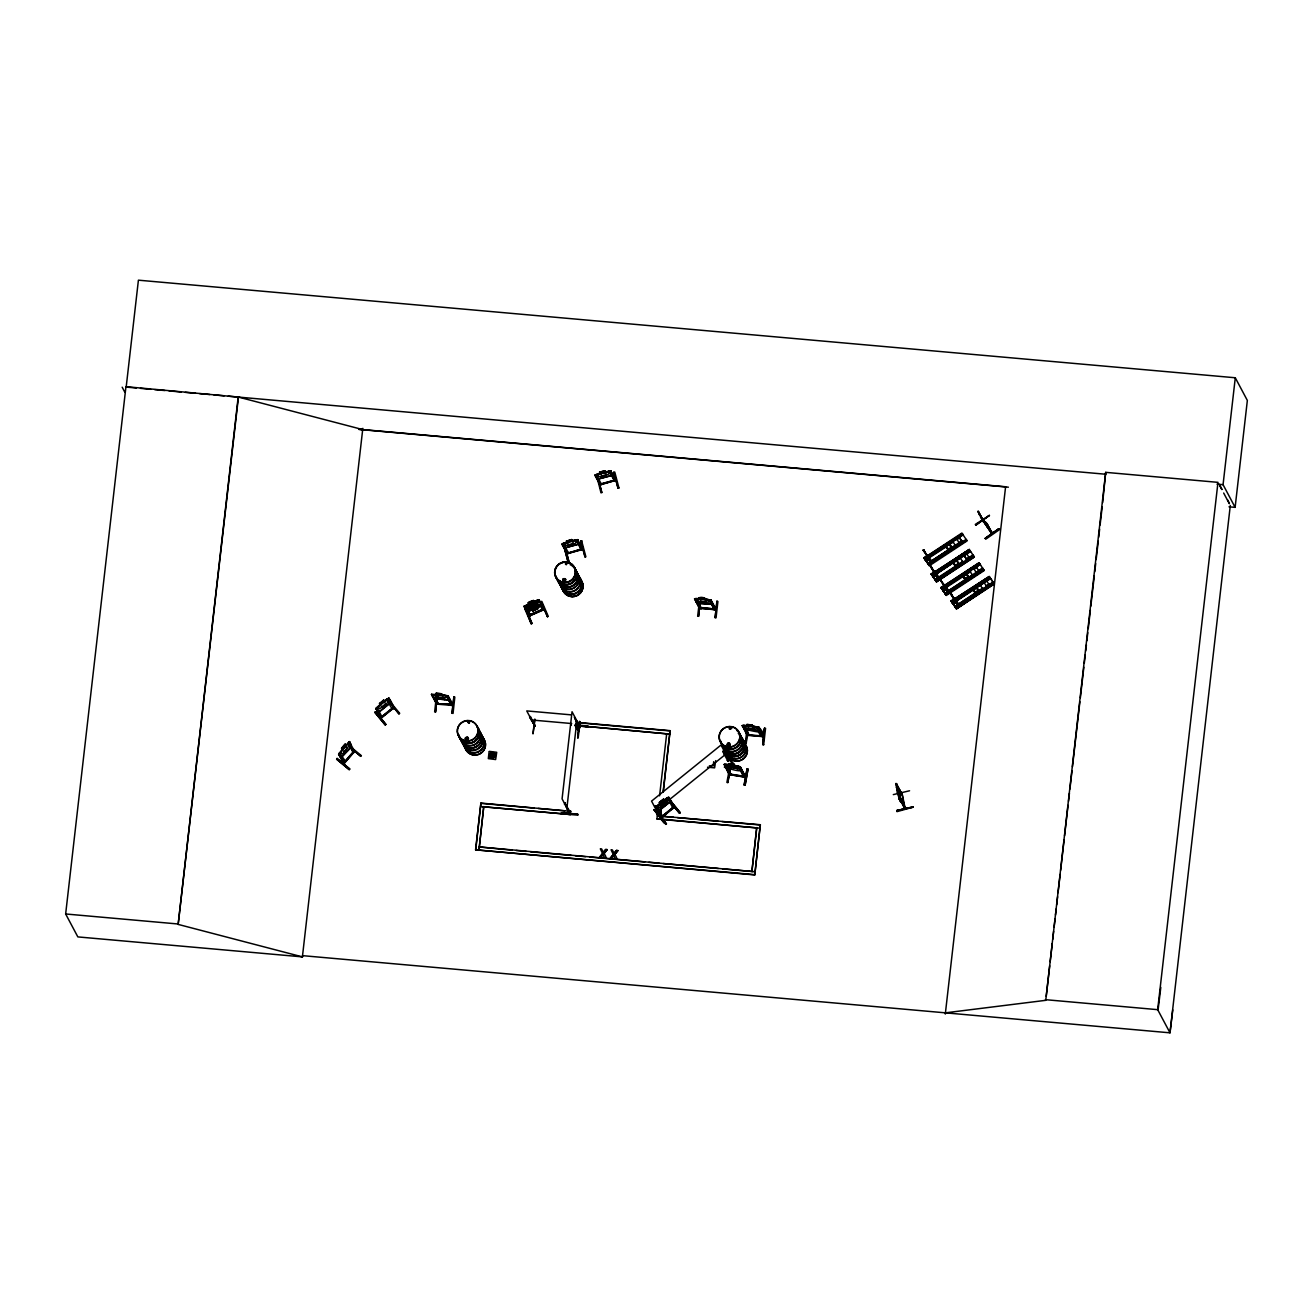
<?xml version="1.0" encoding="UTF-8"?>
<svg xmlns="http://www.w3.org/2000/svg" width="1313" height="1313" viewBox="0 0 1313 1313"><rect width="100%" height="100%" fill="white"/><g stroke="black" fill="none" stroke-linecap="round" stroke-linejoin="round"><path stroke-width="1.5" d="M660.849 815.242C661.604 810.892 652.331 805.033 656.024 806.1M727.632 760.342L728.731 759.193M727.615 760.588L728.781 759.636L721.018 745.045L651.56 801.111L659.553 816.243M728.961 759.735L727.927 761.163L722.79 751.512L723.955 750.56L729.273 759.964M382.067 717.013C379.244 719.179 382.936 718.063 375.895 708.708L377.422 708.199L375.895 708.708M382.378 717.325L381.853 716.389L380.409 717.555M392.324 708.199L393.424 707.051M384.184 701.257L387.072 698.877L375.961 708.413L381.082 718.227L393.966 707.822M660.964 816.965C663.032 813.535 663.18 819.197 661.096 816.768M662.622 816.423L661.325 817.392M662.458 815.882L672.584 807.708C675.456 806.51 673.356 809.218 672.666 807.429M673.077 808.381L668.022 798.764L669.203 797.812L674.537 807.314M489.634 756.19L491.817 752.628L494.656 753.383L495.362 756.206L493.212 758.258L490.373 757.503L489.634 756.19L491.046 752.956M490.914 753.416L491.259 752.841M577.704 815.16L561.143 813.732M528.729 615.699L530.436 614.96M542.203 609.413L543.828 608.625L544.124 609.675L542.679 610.332L542.203 609.413L528.745 615.223M542.384 609.757L544.091 609.002M433.274 695.168L431.829 694.479L438.263 704.26L436.244 703.768M436.277 697.367L434.652 711.909L435.571 711.991L437.147 697.466M437.032 697.269L435.571 711.991M438.132 704.014L452.837 704.49L436.425 703.784M452.706 704.556L436.655 703.555C440.495 704.063 437.131 703.095 434.931 697.63M446.551 695.693L448.045 695.808L446.551 695.693L451.475 705.426L448.094 699.287M451.475 705.508L451.196 704.441M452.033 713.172L453.838 696.826L454.823 697.088L453.051 713.435L452.033 713.172L453.986 696.973M571.336 724.546L571.27 725.203M569.268 811.434L569.251 813.584L564.606 802.867L569.842 811.483M565.181 802.916L564.442 804.344M579.033 726.434L579.624 727.976L574.405 717.21L579.066 727.763L579.066 725.777M569.202 813.239L569.891 811.828M577.72 815.192L577.72 814.093L561.143 812.763L577.769 814.355M575.258 725.777L587.814 726.811L587.912 725.908L575.012 724.891M529.615 716.98L530.419 716.471L535.244 726.204L529.615 716.98L535.097 726.187M534.654 719.36L533.012 733.901L534.998 719.229M575.603 724.399L578.459 730.143L577.704 729.027M578.475 729.651L577.818 728.863M577.786 737.873L579.509 721.346L577.687 737.693M578.196 737.89L580.001 721.543M302.548 956.898L77.844 936.908L65.65 913.979L125.95 386.678L238.457 397.084L178.158 924.401L302.4 956.882L302.548 955.651L1169.998 1032.822L1172.772 1009.894M136.388 388.008L126.179 387.105L138.407 280.178L1235.287 377.767L1247.35 400.449L1235.123 507.36L1229.001 506.818M178.158 924.401L238.227 396.657M302.4 956.882L362.831 428.333M447.635 695.759L452.985 705.475L436.589 704.113L431.501 694.495L436.934 694.446M436.146 693.28L441.562 693.773L436.146 693.28L436.72 694.577M436.737 694.396L434.39 694.758L435.506 696.842L438.69 697.974L446.01 697.777L444.894 695.693L441.989 695.086M437.114 695.053L442.186 695.447M439.281 699.14L436.343 693.33M442.169 694.889L441.414 693.789M448.11 699.878L435.342 698.795L448.193 699.927M449.374 698.943L447.963 699.829M657.304 815.833L760.309 824.728L754.762 874.934L475.569 849.823L480.903 803.08L570.81 811.352M475.716 850.102L480.903 803.08M489.109 751.61L488.321 758.619L495.641 759.554L496.724 752.3L489.421 751.364M479.163 848.411L483.758 806.543L478.933 850.397M566.904 807.938L576.867 720.821M579.985 725.843L669.893 734.115L579.985 725.843L580.362 722.659L670.106 730.652L663.262 792.116M580.149 726.122L580.362 722.659M482.741 806.724L570.449 814.536L570.663 811.073M756.058 827.83L656.943 819.017L657.977 809.842M659.586 795.826L666.676 733.819M660.373 815.833L661.276 807.84M663.114 791.837L670.106 730.652M660.521 816.128L661.424 808.119M701.208 608.674L699.517 608.493L694.544 598.859L699.977 598.81M694.725 598.876L696.071 598.433M696.136 601.846L698.516 603.077M696.317 599.483L694.889 598.777L696.317 599.483L701.142 608.543L699.813 608.51M699.78 598.761C697.105 596.906 705.376 596.66 705.032 599.434L707.937 600.057L709.053 602.142L701.733 602.339L698.549 601.206L697.449 599.122L699.96 598.991L699.189 597.645M699.386 601.666L697.663 616.207L698.582 616.289L700.141 601.567M698.582 616.289L700.026 601.584M697.991 601.928L701.323 608.559L699.419 607.427M715.487 609.675L714.518 609.905L709.529 600.648L711.088 600.222L716.094 609.298L699.731 607.361M699.173 597.825L704.589 598.301C719.409 603.127 705.065 597.907 696.054 598.613M711.088 600.222L709.529 600.648M712.417 603.291L711.006 604.193C684.336 600.862 703.194 605.835 712.417 603.291L710.842 600.123M715.683 609.527L714.075 608.805L716.028 609.872M714.518 609.905L714.305 608.772L715.749 608.953M715.7 760.604L714.617 767.859L707.543 767.202M743.864 725.318L742.222 725.695L743.847 725.498M746.867 724.497L752.3 724.973L746.867 724.497L747.622 725.974M747.786 728.551L746.26 743.142L745.341 743.06L747.064 728.518M752.71 726.286L755.631 726.91L756.731 728.994L749.428 729.191L746.244 728.059L745.128 725.974L747.458 725.613M747.688 728.567L746.096 743.092M747.491 735.362L747.589 734.541M744.077 725.761L742.518 726.187L744.011 726.319L749.001 735.411L747.228 734.361M757.224 727.5L758.783 727.074C769.024 738.234 759.817 740.516 757.224 727.5L758.783 727.074M747.671 725.662L743.749 725.449L758.52 727.139L752.726 726.105M760.112 730.143L758.684 731.046M763.542 736.396L762 735.904M757.289 726.926L762.098 736.642M763.034 744.602L764.576 728.075L762.705 744.422L763.69 744.668L765.561 728.338L764.576 728.075L762.804 744.602L763.723 744.684M754.762 874.934L760.309 824.728M945.294 1014.079L1005.594 486.762L358.613 429.22L362.7 429.581L238.457 397.084M945.442 1012.832L1045.755 1000.325L1105.694 472.352L1217.972 482.347L1157.672 1009.664L1169.998 1032.822L1230.297 505.505M1046.215 996.272L1049.694 965.794M1050.17 961.74L1052.255 943.456M1052.714 939.402L1053.65 931.278M1054.109 927.208L1055.045 919.084M1055.504 915.013L1056.21 908.924M1056.67 904.87L1057.605 896.746M1058.065 892.676L1060.149 874.392M1060.625 870.338L1064.104 839.86M1064.564 835.807L1068.043 805.345M1068.519 801.275L1069.439 793.15M1069.914 789.097L1071.999 770.813M1072.458 766.743L1079.893 701.749M1080.369 697.695L1083.849 667.217M1084.308 663.163L1085.244 655.039M1085.703 650.969L1086.409 644.88M1086.869 640.81L1087.788 632.685M1088.264 628.632L1090.348 610.348M1090.808 606.278L1094.303 575.816M1094.763 571.762L1095.699 563.638M1096.158 559.568L1098.242 541.284M1098.718 537.23L1099.638 529.106M1100.097 525.036L1102.198 506.752M1102.657 502.698L1105.694 472.352M1235.123 507.36L1223.06 484.678L1235.287 377.767M1158.033 1010.321L1160.807 987.392M926.387 560.339L928.193 560.027L927.782 558.911M935.037 575.094C936.629 576.44 932.772 575.619 934.183 576.949M953.812 604.078L954.617 602.421L955.552 602.979M490.373 757.503L491.029 753.629M743.782 776.229L731.029 774.243L729.552 774.965L724.678 765.134L726.171 765.364L730.849 774.243M724.333 764.478L740.302 766.776L745.62 777.312L730.931 774.801M729.388 774.555L730.881 775.015L726.171 765.364M728.748 763.575L734.131 764.429L725.826 764.33M728.173 768.827C714.797 763.083 740.319 773.718 741.861 769.943M729.601 768.023L726.893 782.433L727.812 782.564L730.438 768.171M730.455 767.892L728.863 767.596L731.784 766.874L727.681 765.102L732.818 766.792L736.691 766.464L734 767.219L738.267 769.057L732.999 767.284L730.455 767.892L727.812 782.564M740.269 766.956L738.382 766.103M739.153 767.974L740.729 767.645L739.153 767.974L744.11 777.247M744.192 785.125L747.097 768.745L744.094 784.944L745.111 785.272L748.033 769.041L745.078 785.256M943.243 589.718L945.541 589.734M955.503 603.077L954.896 602.011M341.199 751.249L342.069 750.035M569.054 811.762L570.055 812.041M468.167 722.134L469.086 722.347M469.053 722.15L468.774 722.889M465.393 739.203L465.459 738.004M469.562 722.741L468.15 721.74M467.92 738.234L467.297 739.514L465.934 739.137M468.364 739.088L468.331 738.251M566.56 563.556L565.69 564.098M562.9 579.46L562.834 580.674M566.888 563.523L566.297 564.787L565.312 563.786M563.162 579.87L563.54 579.049M563.326 580.182L563.458 579.328M730.783 728.009L730.323 728.813L730.57 727.944M729.979 729.109L731.423 728.223L729.962 727.681M729.733 744.192L729.371 745.308M897.255 790.689L896.96 789.95M350.489 747.245L351.096 744.537L350.587 747.179L342.184 756.912C337.704 758.75 350.719 749.559 350.587 747.179M580.888 548.982L582.857 548.834L566.888 553.2L561.931 543.976L563.507 543.139M599.975 484.661L601.567 483.955L600.074 484.185M599.746 484.661L614.139 480.821L614.238 479.934M614.123 480.509L615.731 479.688L614.32 480.739M344.974 762.525C338.885 764.248 349.652 763.017 341.216 756.239M353.197 752.021L354.247 750.938M900.931 793.003L901.555 794.578M904.87 806.822L904.542 808.857M990.79 532.569L991.643 532.192M990.938 532.668L991.512 532.06M901.03 801.39L900.816 802.243L899.241 799.075M901.21 801.34L900.866 802.227L899.782 800.306L896.516 784.55L899.274 799.24M543.861 609.035L528.565 615.272L529.041 616.273L530.304 614.714L530.501 615.534M542.548 609.675L542.958 610.217M539.036 600.025L537.165 600.386L539.134 599.762L543.877 609.495M337.146 758.602L349.832 768.975L349.225 769.681L336.637 759.209L337.162 758.323M349.718 769.057L337.146 758.553M579.706 727.763L578.738 727.418L579.246 726.105M347.075 744.455L346.205 745.226M669.384 802.276L670.237 800.06L669.499 802.407L659.553 810.203L657.567 810.285M387.023 698.959L388.894 698.188L390.486 701.191L389.616 703.489L379.588 711.58L377.553 711.4L379.67 711.465M659.471 815.947L660.816 814.733M661.013 815.16L659.881 816.079L660.849 815.176M729.125 759.718L727.665 760.801M654.005 809.826L663.886 822.874L664.476 822.119M380.573 717.899L393.473 707.494L388.648 698.418L387.466 699.369C392.915 714.781 397.265 709.677 388.779 698.056M392.521 708.987L391.963 708.117L393.293 707.165M385.825 724.464L375.436 711.646L385.956 724.415L385.234 724.989L374.845 712.385L375.567 711.81M655.991 811.27L657.994 814.946M662.72 816.456L673.109 807.955M666.38 823.875L662.425 819.197M566.888 553.2C566.018 551.296 571.089 553.61 566.855 553.807M568.48 552.986L566.691 553.462M601.502 484.628L601.387 483.627M581.052 548.949C584.367 546.963 581.282 552.018 581.052 548.949L568.48 553.347M581.561 549.852L581.183 548.736M615.879 480.246L599.926 485.006M983.798 520.769L983.224 521.524M991.463 531.863C996.928 540.874 976.839 506.03 990.642 532.011M991.43 533.259L991.217 531.814M339.607 753.219L338.623 754.368L343.99 763.887L338.754 753.974L349.488 741.533L351.096 744.783M339.821 752.365L338.754 753.974M535.244 725.547L534.604 725.334M469.447 722.938L467.871 722.527M465.376 738.004L466.624 736.987M466.066 737.988L465.688 738.628M468.249 739.022L467.116 740.105L465.672 739.449M563.08 579.131L562.801 580.231M563.835 580.937L565.164 580.543L564.918 578.984M727.714 743.732L727.55 744.635M730.061 744.963L728.502 746.063L727.189 744.701M343.251 763.034L344.695 762.41M343.481 763.247L354.576 751.512L349.389 741.697M353.016 751.692L353.558 752.726L354.526 751.118M526.415 606.918L538.166 601.584L526.349 606.754L525.2 608.625L526.48 606.737M342.398 749.444L340.806 751.889L341.922 753.974L344.187 752.792L348.831 745.965L347.732 743.88L345.746 745.571L345.106 744.176L341.528 748.312L345.106 744.176M436.49 703.538L431.829 694.479M336.653 759.177L349.242 769.648M525.463 608.493L531.207 623.823L532.06 623.445L526.332 610.151M531.913 623.478L525.43 608.346M611.136 475.585L612.465 473.812L611.284 475.601L598.859 478.999L596.759 478.113M579.23 542.663L578.032 544.222L565.805 547.8L563.572 547.144L565.87 547.554L578.229 544.403L579.46 542.794M605.835 849.314C600.812 857.57 604.44 847.968 607.197 849.626L603.98 853.631L607.197 849.626M616.568 850.266C611.546 858.521 615.173 848.92 617.931 850.578L614.714 854.582L617.931 850.578M902.129 794.447L896.418 784.058L901.998 794.053M904.263 808.299L904.772 806.724M901.933 793.15L904.641 808.759L899.503 798.255L905.264 808.578M600.484 857.553C610.299 846.704 592.163 866.35 602.601 853.565L600.304 848.822L601.633 848.937L603.422 852.711M611.218 858.521C621.033 847.673 602.913 867.302 613.335 854.517L611.037 849.774L612.367 849.905L614.172 853.663M599.237 857.455L602.601 853.565M609.971 858.407L613.335 854.517M660.866 814.831L659.192 815.8M392.341 708.659L393.621 707.838M489.683 754.68L490.914 753.17M662.72 816.85L662.277 815.898L661.178 816.67M672.535 807.462L673.979 806.445L672.748 807.331M353.46 752.71L348.749 743.503L349.307 741.993M344.416 761.934L352.902 752.103M353.345 752.464L344.794 762.197M354.559 751.43L344.055 763.723M360.648 756.157L351.457 748.295M349.734 747.195L360.747 756.354L361.354 755.648L351.851 747.836M934.035 577.146L933.789 576.046L934.495 576.752M953.878 604.029L953.205 603.143L953.944 604.128M660.062 803.474L658.108 805.575L659.224 807.659L665.822 803.605L667.48 800.996L666.38 798.911L664.033 800.257L663.442 799.141L659.29 802.44L660.012 803.704M565.099 547.423L568.857 561.422L567.955 561.669L564.344 547.849L567.971 561.652M563.014 579.099L565.788 579.345M563.507 579.46L565.296 579.854M565.05 580.461L564.147 580.871M727.386 743.568L728.863 742.912M727.73 743.322L727.205 745.16M729.601 745.587L730.143 744.192M607.312 471.876L606.081 472.056M574.257 540.677L572.583 541.005M533.275 603.849L535.835 601.206L534.063 601.961M385.234 724.957L374.894 712.319M451.377 704.769L453.051 704.9L448.045 695.808M928.324 560.044L927.733 558.944L928.455 559.945M666.331 823.678L665.789 824.383L660.636 818.015M935.529 576.161L935.151 575.389M945.458 589.701L944.851 588.684M699.534 607.525L714.124 608.904M763.477 736.757L758.356 726.959M745.866 725.794L747.36 725.908M729.158 773.866L730.652 774.736M743.831 776.787L745.554 776.41L743.847 776.032L743.798 777.017L739.252 767.416M378.981 705.869L380.163 705.015M724.316 750.987L722.79 751.512M723.857 753.481L724.579 752.891L735.05 765.413L734.328 766.004L723.758 753.285M659.224 815.192L660.242 814.388L660.833 815.406M727.976 761.031L729.142 760.063C727.254 757.42 728.518 762.869 727.304 760.375M380.031 704.556L379.441 703.44L383.708 699.993L384.299 701.109M380.196 704.474L375.961 708.413L377.816 711.416M379.588 711.58L389.616 703.489L390.486 701.191M381.902 716.488L392.029 708.314M382.264 716.931L392.39 708.757M388.664 701.175L398.971 713.895L399.694 713.32L389.239 700.748M659.569 802.506L663.557 799.289M656.812 808.545C657.239 804.311 658.026 816.029 661.637 817.622L674.39 807.331M669.564 798.255L668.022 798.764M669.023 799.978L725.843 754.122M667.037 797.844L668.76 797.204L674.029 806.888L662.491 816.079M670.352 802.079L679.527 813.289L680.249 812.714L669.876 800.109L680.232 812.698M740.647 770.747L741.714 769.73M540.414 606.114L541.974 605.178M536.968 607.804L541.908 605.014M530.616 615.616L525.676 606.475L524.018 606.36L529.041 603.734M524.084 606.524L537.214 600.304L533.735 601.682M353.952 750.741L352.82 751.922L353.755 752.497M447.979 699.648L449.21 698.729M758.701 730.865L759.948 729.946M348.126 742.813L349.635 741.648M530.239 615.436L542.482 610.036M982.912 520.178L978.201 511.249L983.486 522M980.516 517.191L991.775 533.685M981.796 518.175L986.408 524.363L985.078 522.787C994.105 536.246 978.004 512.825 984.143 521.835M989.444 515.402L975.822 525.134L989.444 515.369L975.296 524.396L975.822 525.134M984.29 521.425L980.581 516.534M984.898 522.541L984.356 521.212M991.348 533.324L987.425 524.281M986.884 525.364L979.071 514.089L979.761 515.303M988.344 527.202L987.015 525.233M985.16 538.297L998.898 528.712L999.488 529.599L985.768 539.183L985.275 538.494L998.898 528.712L985.242 538.445M734.427 765.873L733.934 764.609M923.695 549.934L924.057 551.345L923.663 549.868M923.925 550.196L930.343 562.03L923.745 549.95M928.636 558.599L929.144 559.256L926.699 554.463M923.991 557.779L929.243 565.821L967.123 540.874L961.871 533.062L924.007 558.041L924.697 559.059L923.991 557.779L927.831 555.251L932.657 562.621L932 561.504L928.406 564.508L948.134 551.493M924.582 558.78L946 544.813M949.299 542.63L962.56 534.096L949.381 542.778M926.322 557.959L946.115 544.961M959.573 536.722L924.943 559.436L962.757 534.375L963.348 535.277M945.344 547.373L925.468 560.224L926.272 561.127M948.528 545.043L953.583 541.941M956.767 539.627L960.164 537.608M925.911 561.291L925.616 559.387L927.191 562.686L926.994 561.472M955.766 545.174L927.684 563.474L962.248 540.661M959.064 543.008L962.363 540.841M966.138 539.397L927.684 563.474M931.557 562.177L948.019 551.329M956.258 545.913L951.318 549.162L956.373 546.06M959.557 543.746L962.856 541.563M959.639 543.877L962.954 541.727M966.778 540.349L928.603 564.869L948.298 551.739M951.613 549.622L956.537 546.323M959.852 544.189L963.118 541.99M930.901 566.067L937.548 578.163L930.375 566.231M931.59 568.332L930.507 565.87L931.262 567.479M935.841 574.717L936.35 575.389L933.92 570.581M931.311 574.306L969.355 549.573L931.885 575.16L931.196 573.896L935.037 571.368L939.862 578.754L939.205 577.638L934.971 579.739M931.229 574.158L969.306 549.458L974.344 557.007L936.432 581.922L974.312 556.975M934.528 573.633L931.869 568.135M933.74 574.405L951.958 562.604M955.158 560.306L960.197 557.188M963.397 554.89L966.778 552.855M933.527 577.49L932.345 575.833L970.241 550.902L934.413 575.389M934.085 574.881L953.845 561.882M957.144 559.699L960.443 557.533M963.726 555.366L967.025 553.2M934.314 575.258L970.619 551.476M933.576 577.457L932.821 575.521L934.396 578.803L934.2 577.589M932.476 575.734L933.51 577.359L932.788 576.916M936.53 578.524L962.987 561.308M966.187 558.993L969.568 556.958M938.516 577.917L956.635 566.001M959.934 563.819L963.233 561.652M966.516 559.486L972.867 554.792M970.159 557.861L935.463 580.461L973.458 555.678M935.759 580.92L963.742 562.44L935.857 581.052M971.981 557.024L967.041 560.274L972.096 557.204M931.196 573.896L936.054 581.331L973.901 556.335L935.742 580.888M940.535 579.821L947.412 591.703L946.017 588.076M947.412 591.703L940.436 579.558M945.721 588.273L946.23 588.93L943.784 584.137M941.782 588.733L941.06 587.666L979.17 563.014L984.208 570.548L946.296 595.462L941.06 587.453L945.262 585.45M941.093 587.715L978.956 562.735L979.564 563.638M979.17 563.014L941.421 588.208M941.667 588.454L945.508 585.926L944.917 584.925M943.308 587.485L976.347 565.936L943.423 587.65M942.061 589.16L979.843 564.048L980.548 565.115M970.307 571.089L941.946 588.995M973.606 568.923L980.105 564.442L942.225 589.389L943.39 591.031M970.652 571.615L942.553 589.898L942.997 590.965M973.852 569.3L977.249 567.282M942.357 589.291L943.866 590.752M944.605 592.13L942.701 589.061L943.653 590.325M948.052 590.981L982.616 568.168L983.273 569.153M948.15 591.113L972.851 574.848M976.15 572.681L982.616 568.168M944.851 593.279L949.069 591.178L949.742 592.294L945.229 585.516M948.626 591.851L966.844 580.051L945.475 594.182M970.044 577.753L973.425 575.718L970.159 577.917M976.642 573.42L980.023 571.385L976.741 573.568M973.737 576.177L945.721 594.608M976.938 573.863L983.864 570.023L945.967 594.953L941.06 587.453M950.284 593.213L957.456 605.145L951.006 593.87M951.498 595.298L950.94 593.509M953.533 597.76L950.858 593.066M994.187 583.908L956.34 608.904L994.253 583.99L989.214 576.44L951.137 601.141L951.81 602.175L951.104 600.878L954.945 598.351L959.77 605.736L959.114 604.604L954.764 606.54L982.895 588.29M993.892 583.448L989.263 576.555L951.137 601.141M989.346 576.686L951.465 601.633M951.712 602.011L986.293 579.246M953.435 601.059L986.408 579.394M951.974 602.421L979.99 583.99L951.974 602.421L953.336 604.275L952.089 602.601M983.306 581.856L986.572 579.657M983.404 582.004L986.687 579.821M952.861 603.455L990.576 578.541L989.986 577.654M954.108 604.571L954.305 605.785L952.729 602.503L952.975 603.652M954.797 606.59L982.78 588.109M986.096 585.975L989.362 583.776M986.178 586.107L989.477 583.94M992.973 582.053L955.47 607.607L993.367 582.66L992.776 581.774M993.531 582.923L955.667 607.903L993.81 583.317L956.356 608.92M466.148 737.66L467.641 737.922M466.246 737.791L467.231 737.627M727.96 743.601L729.667 744.323M728.288 743.601L727.911 745.128M729.322 745.226L727.747 745.095M601.469 484.316L596.726 475.487L595.002 475.175L610.922 470.99L609.609 471.941L614.615 481.05M596.562 474.321L595.035 475.355L600.271 484.989M490.471 753.383L491.817 752.628M524.773 608.805L531.223 623.79M707.215 599.844L705.655 599.598M754.909 726.696L753.202 726.45M614.435 480.345L611.07 474.42M568.184 553.233L582.742 549.195M387.138 699.107L388.894 698.188M667.152 797.992L668.629 797.336L670.204 800.306M528.844 611.169C523.329 613.762 533.308 607.591 532.717 611.087L537.674 608.723L532.717 611.087M528.253 602.651C541.744 598.367 525.364 601.567 528.844 603.767M547.423 616.749L540.874 601.584L541.826 601.403L548.276 616.388L547.406 616.536M528.778 615.879L530.206 615.354M543.845 609.413L542.499 610.003M579.443 727.648L579.049 727.927M344.531 762.164L340.034 753.58L338.623 754.368M601.731 492.457L598.203 478.605M565.443 542.958L567.167 542.532M541.104 601.682L547.537 616.667M563.687 578.639C567.15 577.572 565.657 583.596 563.113 580.92M729.257 745.784L727.484 745.39M733.13 753.071L731.915 752.973M604.817 470.924L599.483 472.204L604.784 470.76L605.375 471.876M596.512 474.485L600.271 473.32M605.211 471.958L608.838 471.104M595.117 475.322L596.726 475.487M609.609 471.941L610.873 470.809L608.74 470.99M613.811 472.22L618.046 488.19L618.948 487.944L614.779 472.138L613.811 472.22L618.046 488.19M598.81 478.835L611.284 475.601M601.436 483.726L613.992 480.279M618.915 487.944L618.259 488.108M571.713 539.561L566.477 541.186L571.713 539.561L572.353 540.841L577.818 539.61L576.538 540.743L581.364 549.819M568.66 553.315L563.523 543.73L562.062 544.14L567.216 553.791M576.407 540.201L577.851 539.807L575.734 539.971M562.21 544.682L563.523 543.73M580.756 541.022L581.725 540.94L580.756 541.022L584.991 557.007L585.877 556.761L581.659 540.956M566.855 552.74L568.168 552.478M567.035 553.758L582.988 549.376L577.654 539.676M896.73 785.502L902.162 794.611M893.3 794.611L909.581 790.771M905.018 807.331L897.337 792.346M913.011 806.822L896.73 810.597L913.142 807.167L897.009 811.631L896.713 810.564L913.109 806.97M896.139 784.895L896.139 783.467L896.319 784.846M897.534 792.445L896.27 784.731M897.961 793.594L897.518 792.297M898.666 796.991L897.107 788.932L899.241 795.908L898.141 793.823M901.079 801.537L898.666 789.195L901.26 801.504M580.986 541.137L585.122 556.925M431.485 694.544L445.764 695.43M491.505 752.841L493.36 752.628M701.027 608.346L714.354 609.495M748.64 735.559L748.574 734.312M615.551 480.033L599.943 484.399L595.002 475.175M725.958 764.199L724.136 764.429L729.207 774.588M531.174 604.751L527.317 604.916L532.044 604.062M744.028 776.36L745.554 776.722L729.503 774.21M745.095 777.001L729.371 774.637M566.018 563.064L566.986 563.523M728.436 742.994L729.634 743.191M728.534 743.519L729.601 744.077M745.357 743.043L746.26 743.142M600.222 473.73L598.646 474.256M983.142 521.524L982.501 520.884M991.692 533.488L982.124 518.717L983.224 520.801M574.831 725.564L587.814 726.811M578.787 727.533L579.64 727.796L579.755 725.941M140.475 388.369L150.667 389.288M154.753 389.649L164.962 390.552M169.049 390.913L181.292 392.013M185.379 392.374L195.588 393.276M199.674 393.637L209.883 394.54M213.953 394.918L224.162 395.82M228.249 396.181L1105.907 474.256M1217.003 484.136L1223.06 484.678M358.777 429.4L1008.384 487.189M716.996 601.42L717.916 601.502L716.045 617.832L715.125 617.586M715.848 609.856L699.337 608.165M442.005 694.905L447.799 695.759L449.489 698.992M438.214 697.088L443.285 697.531M570.876 714.83L526.743 710.907L534.506 725.482M742.255 725.515L747.195 735.346L748.476 735.132M748.87 735.182L761.753 736.33M747.343 735.264L763.542 736.708M580.51 722.954L670.254 730.931M531.568 719.984L571.697 723.545M663.36 816.374L673.487 817.277M677.524 817.638L717.981 821.232M722.035 821.593L760.457 825.007M656.779 818.738L760.096 828.191M481.067 803.375L534.096 808.086M538.182 808.447L564.688 810.81M511.988 850.135L479.147 846.934L755.123 871.75M516.075 850.496L526.283 851.398M530.37 851.76L571.237 855.403M575.324 855.764L585.532 856.667M589.619 857.028L644.781 861.935M648.868 862.313L659.093 863.215M663.18 863.577L718.342 868.484M722.429 868.845L753.071 871.569M475.569 849.823L754.598 874.655M1045.394 999.669L1157.672 1009.664M65.65 913.979L177.928 923.975M491.719 752.973L494.656 753.383M738.349 766.283L729.733 765.134L730.849 767.219L735.871 768.007L733.967 764.429M748.065 769.073L747.294 768.926M724.579 765.709L726.056 765.939M729.519 773.833L730.996 774.44M538.067 601.682L540.382 602.175M734.558 765.545L737.446 766.332L738.546 768.417L728.157 766.808L727.057 764.724L729.536 764.757L728.945 763.641M598.974 478.933L596.627 478.342M745.423 776.525L740.138 766.759M714.518 609.823L711.203 603.11M763.444 736.035L747.409 734.706L742.436 725.547M748.558 734.394L749.001 735.411M699.944 599.138L698.319 599.056M491.833 753.17L495.395 754.696M578.376 728.994L575.849 725.531M467.395 737.118L468.347 737.873M696.333 601.682L698.532 602.897M435.489 698.549L433.109 697.301L435.473 698.729M709.348 765.807L713.533 765.824L713.648 761.704M491.833 753.416L495.362 756.206M345.696 745.292L345.253 744.29M342.119 749.428L341.675 748.213M467.74 737.299L468.478 738.694M614.09 480.739L616.06 480.574L610.709 470.875M923.367 550.065L924.352 551.165M657.862 814.569L654.005 809.596L664.591 822.283L661.785 819.279M986.588 525.774L987.655 527.071L984.816 522.426M670.369 802.062L679.527 813.289M669.515 802.227L659.471 810.334L657.534 810.531M659.405 802.588L660.16 803.622C649.032 812.238 675.325 791.033 664.148 800.405L663.574 798.993M666.512 823.809L655.991 811.04L658.535 814.487M388.648 698.418L387.466 699.369M388.763 701.126L398.971 713.895M381.722 716.504L382.247 717.341L377.061 707.756M491.702 753.629L494.558 757.503M924.894 559.354L926.19 560.996M990.478 578.393L952.582 603.324L953.484 604.538M928.554 564.803L966.532 539.988M955.667 607.903L955.273 607.148M925.271 559.617L925.846 560.536M977.709 511.578L978.562 512.776M986.096 523.411L986.949 524.609M982.206 519.554L989.46 529.812M981.878 517.946L981.188 516.977L983.798 520.982M924.057 551.345L923.023 549.934L924.385 552.199M941.126 581.019L940.092 579.607L941.454 581.872M962.232 533.587L924.057 558.107M993.301 582.578L955.454 607.574M982.977 568.693L945.344 594.018M923.892 550.771L926.42 554.644M940.978 580.444L943.489 584.334M931.098 566.888L933.625 570.778M925.222 559.847L963.118 534.9M952.335 602.946L990.232 578.015M931.459 574.52L969.306 549.458M975.395 565.657L979.908 572.435M965.515 552.1L970.028 558.895M972.818 567.347L977.282 574.011M951.892 540.201L956.422 546.996M979.022 583.3L983.535 590.095M975.592 585.549L980.105 592.327M944.638 544.977L949.151 551.755M947.707 591.523L941.749 581.675M926.141 560.388L927.52 562.456M934.823 573.436L937.843 577.966L936.136 574.536M953.254 603.488L954.633 605.572M951.104 600.878L955.93 608.264M933.346 576.505L934.725 578.59M981.681 518.619L983.7 521.704M924.352 558.517L962.577 534.128M936.448 581.938L935.365 580.165M563.54 580.641L563.129 579.804M465.606 739.564L465.36 738.366M951.777 595.117L957.751 604.948L953.829 597.563M924.664 552.002L930.638 561.849L928.931 558.402M1219.301 484.3L1222.058 489.503M1227.573 499.876L1229.428 503.339M1219.875 485.908L1221.763 489.47M1223.667 493.031L1229.345 503.732M986.572 523.083L991.397 532.159M985.013 522.804L986.112 524.888M978.201 511.249L983.962 521.655M983.683 569.793L945.885 594.822L945.229 593.706M989.887 585.762L985.423 579.082M987.31 587.453L982.863 580.773M960.197 544.337L955.749 537.674M973.442 576.538L968.978 569.875M963.561 562.998L959.097 556.335M970.012 578.787L965.564 572.123M976.199 594.74L971.751 588.076M960.148 565.23L955.683 558.567M956.291 567.774L951.843 561.094M954.945 598.351L955.552 599.352M951.17 594.461L950.431 592.852M928.422 556.236L927.831 555.251M935.037 571.368L935.644 572.37L931.541 574.421M902.015 793.134L905.215 808.627M895.958 783.5L901.013 792.871M896.254 787.242L896.91 788.555L896.549 786.306L897.665 788.391L899.799 798.534M900.078 798.123L905.1 807.314M710.678 600.123L715.667 610.02M703.62 598.433L700.371 598.137M694.561 598.679L699.796 608.608M758.34 727.139L759.932 730.126M752.3 724.973L752.874 726.27L752.136 724.989M610.758 471.055L612.334 474.026M745.686 728.781L749.067 734.853M604.62 470.842L605.26 472.138L608.1 471.777L609.216 473.862L602.093 476.832L598.974 476.668L597.875 474.584L600.32 473.484L599.68 472.204M599.483 472.204L600.074 473.32M601.912 492.621L598.055 478.835M733.163 764.478L729.946 763.969M724.366 764.297L725.941 767.268M578.015 543.221L581.232 549.277M571.565 539.643L572.205 540.94L575.045 540.579L576.161 542.663L573.978 544.288L565.919 545.469L564.803 543.385L567.265 542.285L566.625 541.005M570.827 540.25L567.643 541.12M566.428 541.005L567.068 542.302L563.458 543.287L575.734 539.741M662.835 799.912L660.275 801.98M657.616 807.15L662.786 816.916M655.663 805.657L660.488 814.733M655.975 807.298L661.489 817.72M540.349 605.67L542.761 610.2M533.291 600.451L533.8 601.846L536.525 601.124L537.624 603.209L535.589 605.195L527.892 607.443L526.776 605.359L529.106 603.898L528.433 602.618M537.739 608.887L536.886 607.64L539.216 606.179L538.1 604.095L535.113 604.292L528.368 608.346L529.484 610.43L532.192 609.708L532.865 610.988M527.859 610.479L530.665 615.469M524.199 606.294L527.038 611.694M524.018 606.36L529.123 616.142L544.156 609.593L543.746 608.74M579.87 726.499L572.041 711.744L562.079 798.862L569.842 813.453M576.112 722.183L579.066 727.763M575.668 723.84C579.772 727.599 578.196 733.951 575.783 726.105M564.606 802.867L569.021 812.895M570.449 814.536L480.689 806.543M451.557 704.687L451.147 705.311M441.381 693.97L444.434 699.599M431.517 694.314L433.274 697.498M383.577 700.141L384.299 701.405L386.629 700.042L387.729 702.127L386.071 704.753L379.473 708.807L378.357 706.722L380.31 704.621L379.588 703.358M350.735 747.671L353.033 752.333M338.885 753.843L340.609 756.945M122.175 387.187L124.932 392.39M614.615 854.402C619.014 859.523 615.19 861.115 613.795 855.255M603.882 853.434C608.28 858.571 604.456 860.163 603.044 854.303M904.838 807.003L904.017 807.2M540.579 606.278L528.86 611.398M540.726 602.765L539.528 604.801L527.826 609.938L525.61 609.347M491.489 753.744L493.212 758.258M898.847 796.909L899.421 799.043M597.464 478.999L601.009 492.867M565.132 547.423L568.857 561.422M896.992 783.927L897.304 785.371M491.243 753.744L491.686 758.258M576.883 572.599A10.422 10.143 -28 0 1 574.126 587.764A10.422 10.143 -28 0 1 559.272 583.432M574.536 568.119A10.455 10.176 -28 0 1 570.564 583.973A10.455 10.176 -28 0 1 556.138 576.44M570.121 564.672A10.602 10.307 -28 0 1 572.829 582.365A10.602 10.307 -28 0 1 555.842 576.177M572.353 565.919A10.422 10.143 -28 0 1 572.649 582.102A10.422 10.143 -28 0 1 556.679 578.557M575.849 570.646A10.422 10.143 -28 0 1 573.092 585.811A10.422 10.143 -28 0 1 558.238 581.478M575.833 570.269A10.602 10.307 -28 0 1 573.026 585.68A10.602 10.307 -28 0 1 557.943 581.265M575.636 570.203A10.455 10.176 -28 0 1 572.878 585.401A10.455 10.176 -28 0 1 557.992 581.068M576.965 572.731A10.422 10.143 -28 0 1 574.208 587.896A10.422 10.143 -28 0 1 559.354 583.563M579.64 577.786A10.422 10.143 -28 0 1 575.685 593.591A10.422 10.143 -28 0 1 561.291 586.074M580.674 579.739A10.422 10.143 -28 0 1 576.719 595.544A10.422 10.143 -28 0 1 562.325 588.027M580.756 579.886A10.422 10.143 -28 0 1 576.801 595.692A10.422 10.143 -28 0 1 562.407 588.175A10.422 10.143 -28 0 0 576.784 595.675A10.422 10.143 -28 0 0 580.756 579.87M578.327 575.258A10.455 10.176 -28 0 1 574.355 591.096A10.455 10.176 -28 0 1 559.929 583.563M579.443 577.343A10.455 10.176 -28 0 1 575.471 593.181A10.455 10.176 -28 0 1 561.045 585.647M579.624 577.392A10.602 10.307 -28 0 1 575.603 593.46A10.602 10.307 -28 0 1 560.979 585.828M578.081 574.848A10.422 10.143 -28 0 1 574.126 590.669A10.422 10.143 -28 0 1 559.732 583.153M478.408 729.175A10.422 10.143 -28 0 1 474.436 744.98A10.422 10.143 -28 0 1 460.042 737.463M479.442 731.128A10.422 10.143 -28 0 1 475.487 746.933A10.422 10.143 -28 0 1 461.093 739.416M477.243 726.614A10.422 10.143 -28 0 1 466.575 741.074A10.422 10.143 -28 0 1 459.402 725.022A10.422 10.143 -28 0 1 477.243 726.614A10.455 10.176 -28 0 1 473.123 742.501A10.455 10.176 -28 0 1 458.697 734.968M479.524 731.292A10.422 10.143 -28 0 1 475.569 747.097A10.422 10.143 -28 0 1 461.175 739.58M477.062 726.286A10.602 10.307 -28 0 1 473.025 742.354A10.602 10.307 -28 0 1 458.401 734.706M478.195 728.748A10.455 10.176 -28 0 1 474.223 744.586A10.455 10.176 -28 0 1 459.796 737.053M478.244 728.502A10.422 10.143 -28 0 1 471.613 742.534A10.422 10.143 -28 0 1 458.5 734.541M482.199 736.314A10.422 10.143 -28 0 1 478.244 752.119A10.422 10.143 -28 0 1 463.85 744.602M479.639 731.505A10.422 10.143 -28 0 1 475.683 747.31A10.422 10.143 -28 0 1 461.29 739.793M480.886 733.786A10.455 10.176 -28 0 1 476.914 749.641A10.455 10.176 -28 0 1 462.488 742.108M480.049 734.065A10.455 10.176 -28 0 1 479.229 751.085A10.455 10.176 -28 0 1 463.604 744.176M480.64 733.393A10.422 10.143 -28 0 1 476.685 749.198A10.422 10.143 -28 0 1 462.291 741.681M738.267 733.311A10.422 10.143 -28 0 1 737.463 750.281A10.422 10.143 -28 0 1 721.855 743.404M739.055 732.556A10.422 10.143 -28 0 1 728.387 747.015A10.471 10.192 -28 0 1 721.116 730.832A10.471 10.192 -28 0 1 739.038 732.424A10.471 10.192 -28 0 1 728.321 746.933A10.422 10.143 -28 0 1 721.214 730.98A10.422 10.143 -28 0 1 739.055 732.556A10.422 10.143 -28 0 1 741.041 737.414M741.254 737.069A10.422 10.143 -28 0 1 738.497 752.234A10.422 10.143 -28 0 1 723.644 747.901M736.724 730.389A10.422 10.143 -28 0 1 735.904 747.36A10.422 10.143 -28 0 1 720.312 740.483M729.01 728.682A10.422 10.143 -28 0 1 731.718 728.567M741.09 740.072A10.422 10.143 -28 0 1 720.525 740.909M739.99 734.706A10.422 10.143 -28 0 1 737.233 749.871A10.422 10.143 -28 0 1 722.38 745.538M739.465 735.477A10.471 10.192 -28 0 1 739.777 751.725A10.471 10.192 -28 0 1 723.742 748.164M744.011 742.255A10.422 10.143 -28 0 1 740.056 758.061A10.422 10.143 -28 0 1 725.662 750.544M726.68 749.969A10.471 10.192 -28 0 0 739.908 760.687A10.471 10.192 -28 0 0 745.16 744.323A10.471 10.192 -28 0 1 739.859 760.588A10.471 10.192 -28 0 1 726.631 749.887M743.798 741.829A10.422 10.143 -28 0 1 739.826 757.65A10.422 10.143 -28 0 1 725.433 750.117M740.729 737.939A10.422 10.143 -28 0 1 741.041 754.138A10.422 10.143 -28 0 1 725.071 750.576M742.469 739.334A10.422 10.143 -28 0 1 739.695 754.499A10.422 10.143 -28 0 1 724.858 750.166M740.762 737.66A10.602 10.307 -28 0 1 741.057 754.105A10.602 10.307 -28 0 1 724.842 750.511A10.602 10.307 -28 0 0 739.859 754.778A10.602 10.307 -28 0 0 742.666 739.367M739.514 735.641A10.422 10.143 -28 0 1 740.811 750.905A10.422 10.143 -28 0 1 725.252 750.527M716.931 601.239L715.125 617.75L716.98 601.239M743.847 728.518C775.162 733.228 756.83 733.343 743.847 728.518M756.731 827.617L751.906 871.471L756.731 827.617M658.814 805.312L662.212 804.409L660.078 808.02L663.196 803.966L667.496 801.98L663.968 802.982L666.036 799.551L662.999 803.408L658.814 805.312M528.696 607.837L532.733 607.689L530.222 610.381L533.964 607.476L538.691 606.622L534.818 606.787L537.411 604.029L533.62 607.016L528.696 607.837M657.124 805.788L655.942 807.544L657.206 805.788M344.646 745.341L342.693 748.197L344.646 745.341M345.943 745.948L342.595 749.821L343.711 751.906L347.042 748.033L345.943 745.948M383.084 701.044L380.721 703.489L383.084 701.044M384.496 701.766L380.507 704.999L381.607 707.067L385.595 703.85L384.496 701.766M664.247 800.635L660.258 803.851L661.358 805.936L665.346 802.719L664.247 800.635M535.113 604.292L530.419 606.36L529.303 604.259L533.997 602.207L535.113 604.292M536.689 607.279L531.995 609.33L530.895 607.246L535.589 605.195L536.689 607.279M536.344 608.576L533.324 609.889L536.344 608.576M532.471 601.272L529.451 602.601L532.471 601.272M539.101 600.008L537.936 601.124L539.101 600.008M603.882 471.449L600.714 472.319L603.882 471.449M605.457 472.499L600.517 473.862L601.617 475.946L606.557 474.584L605.457 472.499M572.402 541.301L567.462 542.663L568.562 544.747L573.502 543.385L572.402 541.301M897.731 786.454L898.486 789.326L897.731 786.454M705.229 599.811L700.157 599.368L701.257 601.452L706.328 601.896L705.229 599.811M440.577 694.068L437.327 693.789L440.577 694.068M751.315 725.285L748.049 724.989L751.315 725.285M752.907 726.663L747.852 726.204L748.952 728.288L754.023 728.748L752.907 726.663M962.757 542.646L958.244 535.868L962.757 542.646M967.402 560.47L962.889 553.676L967.402 560.47M952.926 549.113L948.413 542.318L952.992 549.228M966.171 581.314L961.658 574.536L966.171 581.314M563.901 582.332A10.422 10.143 -28 0 0 574.569 567.873A10.422 10.143 -28 0 0 556.728 566.28A10.422 10.143 -28 0 0 563.901 582.332M564.016 582.545A10.422 10.143 -28 0 0 574.684 568.086A10.422 10.143 -28 0 0 556.843 566.494A10.471 10.192 -28 0 0 563.95 582.463A10.471 10.192 -28 0 0 574.651 567.938A10.471 10.192 -28 0 0 556.745 566.346A10.422 10.143 -28 0 0 564.016 582.545M466.46 740.86A10.422 10.143 -28 0 0 477.128 726.401A10.422 10.143 -28 0 0 459.287 724.809A10.422 10.143 -28 0 0 466.46 740.86M480.476 753.432A10.422 10.143 -28 0 0 481.297 736.462A10.471 10.192 -28 0 1 480.525 753.514A10.471 10.192 -28 0 1 464.868 746.621A10.422 10.143 -28 0 0 480.476 753.432M948.314 548.67A1.855 1.805 -28 0 0 950.464 546.29A1.855 1.805 -28 0 0 947.33 545.699A1.855 1.805 -28 0 0 948.314 548.67M955.519 564.803A1.855 1.805 -28 0 0 957.669 562.424A1.855 1.805 -28 0 0 954.535 561.816A1.855 1.805 -28 0 0 955.519 564.803M965.449 578.442A1.855 1.805 -28 0 0 967.599 576.062A1.855 1.805 -28 0 0 964.464 575.471A1.855 1.805 -28 0 0 965.4 578.36A1.855 1.805 -28 0 0 967.55 575.964A1.855 1.805 -28 0 0 964.415 575.373A1.855 1.805 -28 0 0 965.449 578.442M975.477 591.884A1.855 1.805 -28 0 0 977.627 589.488A1.855 1.805 -28 0 0 974.443 588.798A1.855 1.805 -28 0 0 975.428 591.786A1.855 1.805 -28 0 0 977.578 589.389A1.855 1.805 -28 0 0 974.492 588.897A1.855 1.805 -28 0 0 975.477 591.884"/></g></svg>
